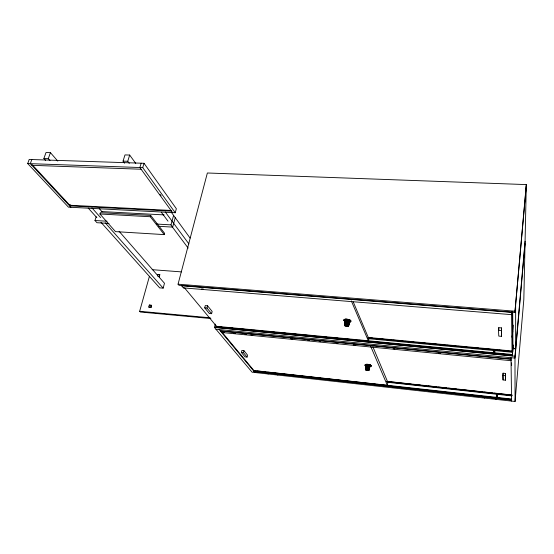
<?xml version="1.0" encoding="UTF-8"?>
<svg xmlns="http://www.w3.org/2000/svg" width="554" height="554" viewBox="0 0 554 554"><rect width="100%" height="100%" fill="white"/><g stroke="black" fill="none" stroke-linecap="round" stroke-linejoin="round"><path stroke-width="0.83" d="M515.649 304.188L515.635 348.847L512.962 348.598L512.685 311.736M526.272 186.04L514.915 312.359L178.963 285.275L178.049 284.188L207.369 172.987L526.3 184.593L523.828 299.472L515.061 401.484L252.098 372.198L214.446 327.449L215.25 324.104M348.847 322.193C356.118 320.164 339.671 317.02 345.447 321.569M344.048 319.824L344.782 321.251M344.817 325.558C346.368 323.792 350.267 327.22 346.167 326.334C342.296 325.17 348.334 323.294 348.161 325.71M348.224 325.953C350.28 324.63 343.535 323.356 344.837 325.33M350.8 321.479L350.273 320.621L348.258 319.762M515.061 401.484L514.985 356.229L525.081 241.239M525.026 243.788L514.991 358.078L215.963 329.249M514.915 312.359L526.3 184.593M511.065 358.729L511.017 359.227L220.437 331.063M511.079 360.183L511.037 360.682L221.621 332.483L221.725 332.04M512.956 347.614L512.921 348.875M512.962 348.598L512.305 355.966L512.346 354.491L215.922 326.258L216.607 327.656M513.039 347.746L513.274 345.017M505.477 380.189L505.539 373.444L503.067 373.195L502.859 375.467L503.039 379.933L505.477 380.189L505.539 373.444M511.931 311.84L511.882 312.401L181.573 285.739L181.698 285.248M511.951 314.118L511.903 314.679L183.381 287.9L181.345 285.469M512.187 337.151L513.267 325.156M512.187 337.31L512.734 331.313M503.039 379.933L503.067 373.195M497.007 397.239L497.312 394.033L496.543 393.949L496.266 397.488L497.028 397.571L497.312 394.033M501.571 336.347L501.578 327.926L498.752 327.677L498.503 330.226L498.78 336.098L501.571 336.347L501.578 327.926M494.618 353.14L494.819 350.128L493.933 350.045L493.697 352.462L493.739 353.057L494.618 353.14L494.819 350.128M493.739 353.057L493.891 351.451M365.716 369.525L366.457 364.809L365.578 369.352L368.86 370.37L367.004 370.494L365.945 369.705M369.276 366.762C372.42 367.08 370.245 364.518 368.313 364.781L367.641 368.999L369.255 369.663L368.625 370.19M366.042 365.716C362.669 363.064 373.839 364.442 370.238 366.693M368.078 369.788C368.479 368.888 366.215 368.708 365.952 369.393M368.244 369.843L368.161 369.248M368.348 369.172C368.826 363.015 370.349 364.144 368.909 369.407M369.885 365.273L369.199 364.622M368.396 369.913L368.334 369.31M368.555 369.248L369.227 365.031M368.528 369.975L368.479 369.373M368.729 369.504L368.645 370.044L368.618 369.435M368.742 369.324L369.414 365.114M368.68 370.522L368.819 369.573M369.504 365.086L369.56 364.726M368.763 370.481L368.936 369.712M369.054 369.49L369.892 364.844M369.255 369.663L369.996 365.619M369.199 370.037L370.093 365.003M369.947 366.734L370.003 366.381M370.141 365.328L370.197 364.975M370.404 365.467L370.46 365.107M370.488 366.637L370.543 366.284M370.633 365.605L370.688 365.245M370.702 366.568L370.758 366.208M370.813 365.744L370.875 365.384M370.868 366.478L371.007 365.522M371.055 366.263L371.125 365.785M366.616 366.319L365.079 365.391L365.467 364.484M365.308 365.668L365.363 365.308M365.488 365.806L365.55 365.446M365.405 364.837L365.675 364.407M365.716 365.938L365.779 365.585M365.619 364.767L365.924 364.352M365.869 364.705L366.215 364.31M365.633 369.442L366.353 364.857M366.159 364.671L366.54 364.29M365.564 369.199L366.589 364.761M365.91 369.996L366.035 369.165M366.069 368.936L366.928 364.698L365.917 368.971M365.979 370.065L366.118 369.123M366.291 364.754L366.886 364.283M366.069 370.134L366.222 369.082M366.18 370.204L366.346 369.054M366.457 368.895C367.586 360.571 368.057 365.799 366.256 368.909M366.319 370.273L366.402 369.733M366.402 369.573L366.492 369.04M367.26 364.297L367.198 364.657L368.597 364.781M366.471 370.335L366.554 369.795L367.087 369.954M366.568 369.566L366.651 369.026M366.637 370.391L366.72 369.85M366.741 369.566L366.824 369.026M366.672 368.895L367.641 364.331M366.817 370.446L366.9 369.906M366.928 369.573L367.011 369.033M366.907 368.902L367.524 364.622M367.122 369.587L367.205 369.047M367.316 369.615L367.406 369.075M367.641 368.999L368.036 364.38M367.517 369.643L367.6 369.109M368.431 364.442L367.981 364.733M367.711 369.684L368.555 364.83L369.144 364.975M367.898 369.733L367.981 369.193M368.119 369.109L368.826 364.525M365.079 365.391L365.183 364.671M365.169 365.529L365.224 365.169M365.245 364.927L365.301 364.567M347.642 326.431L347.746 325.828M347.843 325.6L347.947 324.997M347.801 326.403L347.905 325.8M347.974 325.683L348.078 325.08M348.078 324.845L348.902 320.094L348.182 319.824M348.965 319.983L349.034 319.582M347.94 326.361L348.189 325.17M348.272 324.949L348.902 320.094M348.147 326.251L348.272 325.253M348.21 326.181L348.348 325.427M348.438 325.053L349.096 320.198M349.345 320.122L349.415 319.727M348.577 325.163L349.394 320.42M348.681 325.274L349.595 320.745M348.729 325.676L349.567 320.634M348.771 325.586L349.574 320.918M349.699 320.281L349.768 319.88M349.595 322.137L350.267 321.59L350.197 321.992M350.01 320.447L350.08 320.046M349.92 322.075L349.983 321.673M350.273 320.621L350.343 320.219M350.495 320.794L350.564 320.399M350.426 321.888L350.869 321.078M350.606 321.763L350.675 321.368M350.654 320.974L350.724 320.572M350.73 321.632L350.827 320.752M344.526 324.997L345.447 319.873M343.979 320.219L345.606 319.111M344.595 325.108L345.558 319.797M344.872 324.478L345.689 319.81M344.9 325.724L345.107 324.672M345.045 324.429L345.862 319.762M345.53 319.513L345.994 319.097M344.983 325.814L345.225 324.623M345.246 324.388L346.063 319.72M345.094 325.897L345.197 325.302M345.26 325.177L345.364 324.582M345.225 325.987L345.329 325.385M345.474 324.36L346.285 319.693M345.925 319.492L346.409 319.097M345.523 324.547L345.426 324.845M345.599 325.129L345.703 324.526M345.717 324.353L346.534 319.679M345.8 325.122L345.904 324.519M345.98 324.353L346.79 319.686M346.34 319.499L346.846 319.125M346.008 325.122L346.112 324.519M346.222 325.136L346.326 324.54M346.25 324.374L347.067 319.7M346.776 319.526L347.296 319.173M346.167 326.334L346.271 325.731M346.444 325.163L346.555 324.561M346.534 324.402L347.344 319.734M346.389 326.382L346.492 325.78M346.672 325.198L346.776 324.596M346.811 324.45L347.621 319.776M348.618 319.45L348.549 319.852L347.677 319.651L347.746 319.249M346.617 326.417L346.721 325.814M346.894 325.246L346.998 324.644M347.088 324.506L347.912 319.755M346.839 326.445L346.942 325.842M347.109 325.302L347.213 324.699M347.053 326.458L347.157 325.856M347.358 324.575L348.189 319.339M347.316 325.364L347.42 324.762M347.261 326.458L347.365 325.863M347.621 324.658L348.438 319.907M347.51 325.44L347.614 324.838M347.462 326.451L347.566 325.849M347.683 325.517L347.787 324.914M347.857 324.748L348.681 319.997M344.027 320.551L344.11 319.672M344.131 320.724L344.207 320.33M344.166 319.928L344.235 319.533M344.346 319.81L344.415 319.409M344.297 320.904L344.366 320.503M344.574 319.706L344.643 319.305M344.519 321.078L344.588 320.676M344.851 319.616L344.92 319.222M345.17 319.554L345.239 319.152M253.711 370.494L253.621 370.896L511.571 399.482L511.612 399.032L253.711 370.494L254.085 370.945M247.063 357.095L247.506 355.072L243.933 350.668L241.883 350.453L241.426 352.503L245.034 356.88L247.063 357.095L243.476 352.711L241.426 352.503M243.476 352.711L243.933 350.668M211.607 313.696L212.154 311.452L207.563 305.794L205.278 305.593L204.717 307.865L209.343 313.488L211.607 313.696L207.002 308.066L204.717 307.865M207.002 308.066L207.563 305.794M183.381 287.9L183.506 287.415M100.911 222.223L159.677 287.851L163.16 288.135L164.476 283.267L119.082 231.281M151.007 307.525L151.256 305.233L149.296 305.06L148.749 307.048L151.007 307.525L151.256 305.233M159.677 274.555L159.427 276.806L159.677 274.555L157.738 274.403L157.384 275.684M158.901 226.316L172.661 227.112L175.251 217.687M172.661 227.112L170.985 224.876L173.596 215.409M175.237 212.75L176.352 208.706L144.033 163.292L29.196 159.448L27.7 163.569L68.454 207.154L175.237 212.75L142.738 167.62L27.7 163.569M164.247 234.612L164.6 233.331L150.695 215.416L100.343 212.701L99.935 213.996L115.488 231.627L164.247 234.612L150.314 216.739L99.935 213.996M210.873 318.536L140.384 312.02L139.656 311.293L149.435 276.287M150.314 216.739L150.695 215.416M142.738 167.62L144.033 163.292M141.173 163.201L139.871 167.516L172.585 212.611M129.297 163.368L127.752 161.283L129.678 155.058L124.982 154.912L123.05 161.131L124.595 163.201M109.006 223.414L96.964 222.715L94.976 220.527L96.181 216.704M70.109 204.336L69.596 205.887L171.546 211.171M50.019 160.612L48.295 158.673L50.421 152.648L46.017 152.516L43.884 158.527L45.608 160.459M31.807 159.538L30.318 163.659L70.891 207.286M349.754 320.988L349.706 320.537M369.816 366.187C370.127 364.996 365.682 364.421 366.45 365.765M370.127 365.813L370.01 365.37M349.29 321.5C350.08 320.025 344.907 319.187 345.454 320.884M345.682 324.734L346.575 324.72M349.304 321.777L349.664 321.736M366.478 364.643L367.274 364.615M43.884 158.527L48.295 158.673M123.05 161.131L127.752 161.283M31.855 165.314L141.118 169.233M366.831 364.643L368.064 364.74M171.733 210.492L69.811 205.236L32.104 164.628M101.32 211.545L164.129 214.904M94.976 220.527L107.067 221.219M156.304 224.031L170.985 224.876M152.163 269.68L181.47 271.889M158.666 274.784L159.961 274.881M157.855 276.377L159.143 276.481M178.049 284.188L514.915 311.209M201.608 288.883L203.332 289.029M498.503 330.226L501.335 330.475M151.547 305.545L149.296 305.06M148.749 307.048L150.709 307.221M346.472 326.098L346.894 326.133L346.167 325.447L346.887 326.168M139.656 311.293L210.271 317.802M515.635 348.701L512.962 348.452L512.305 355.744L216.42 327.435M368.091 337.448L512.651 351.049L512.658 351.804L509.216 351.478M370.425 338.002L372.89 338.231M376.18 338.542L377.821 338.695M381.962 339.09L384.448 339.325M387.731 339.63L390.161 339.858M393.395 340.163L395.826 340.391M400.113 340.8L401.823 340.959M405.251 341.285L407.82 341.52M411.144 341.839L413.637 342.074M417.792 342.462L419.454 342.621M423.609 343.009L425.285 343.168M429.475 343.563L431.151 343.722M434.509 344.034L437.023 344.276M440.375 344.588L442.888 344.823M447.099 345.225L448.809 345.384M452.23 345.703L454.792 345.945M458.213 346.271L460.783 346.513M464.197 346.832L466.766 347.074M470.187 347.393L472.749 347.635M476.17 347.96L478.739 348.203M483.012 348.604L484.729 348.764M488.171 349.089L490.747 349.332M494.182 349.657L495.906 349.816M499.341 350.142L501.917 350.384M505.359 350.71L507.935 350.952M368.015 337.926L512.609 351.555L512.609 352.302L367.898 338.632M380.03 339.29L381.748 339.457M494.854 350.73L493.974 350.647L493.933 350.045M493.697 352.462L494.577 352.545M219.398 326.895L221.981 327.144M224.557 327.386L227.999 327.719M230.575 327.961L233.151 328.21M236.593 328.536L239.169 328.785M242.597 329.111L245.166 329.353M247.735 329.602L251.156 329.928M253.718 330.17L257.146 330.496M259.708 330.745L262.277 330.987M265.698 331.313L268.261 331.555M270.83 331.804L274.23 332.13M277.616 332.448L280.151 332.691M282.685 332.933L286.072 333.259M288.606 333.494L291.986 333.82M294.541 334.062L297.11 334.311M300.531 334.637L303.093 334.879M305.663 335.122L308.98 335.44M312.193 335.745L314.61 335.98M318.633 336.361L320.316 336.52M323.688 336.846L326.209 337.081M329.498 337.4L331.901 337.628M335.904 338.009L338.314 338.238M340.717 338.466L343.127 338.695M347.351 339.096L349.886 339.339M352.344 339.574L355.626 339.886M358.923 340.204L361.395 340.44M364.601 340.745L366.942 340.966M215.811 326.708L512.298 354.996M214.446 327.449L514.985 356.229M220.263 330.849L511.017 359.013M222.59 332.123L224.308 332.289M233.781 333.21L235.505 333.383M244.979 334.304L246.703 334.471M251.004 334.886L252.728 335.052M290.621 338.743L292.346 338.909M307.844 340.412L309.568 340.585M319.042 341.506L320.759 341.673M336.264 343.182L337.988 343.348M353.487 344.851L355.211 345.024M393.098 348.708L394.822 348.875M438.74 353.147L440.465 353.313M502.859 375.467L505.331 375.716M386.664 381.318L511.965 395.009M387.294 381.54L391.539 382.004M392.384 382.094L411.546 384.192M413.215 384.372L416.553 384.739M418.222 384.919L420.728 385.189M423.235 385.466L426.587 385.833M428.263 386.013L431.614 386.38M434.128 386.657L436.649 386.934M438.332 387.114L446.739 388.035M448.421 388.222L451.787 388.589M453.477 388.769L456.856 389.143M458.546 389.324L461.925 389.697M463.615 389.877L467.001 390.251M468.691 390.438L472.07 390.805M473.76 390.992L477.139 391.359M478.843 391.546L482.236 391.913M483.94 392.1L487.34 392.474M489.037 392.661L492.437 393.028M494.14 393.215L497.54 393.589M499.237 393.776L511.986 395.168M386.602 381.741L511.972 395.459M387.225 382.239L511.931 395.902M255.719 370.861L254.023 370.674L222.036 332.185M257.416 371.048L260.802 371.422M262.499 371.609L265.885 371.983M267.582 372.17L270.968 372.544M272.665 372.738L306.154 376.443M306.999 376.533L321.424 378.133M322.276 378.23L340.779 380.273M342.49 380.466L361.194 382.537M361.997 382.627L376.021 384.178M376.831 384.268L380.91 384.718M382.544 384.898L386.602 385.349M253.995 371.346L511.577 399.933M254.134 371.512L511.584 400.099M347.226 319.575L347.677 319.651M367.004 370.058L366.146 369.774M348.542 319.852L349.255 320.17M345.419 325.634L345.003 325.433M345.163 321.015L345.516 321.168M88.238 208.069L96.881 217.722M91.943 207.868L100.558 217.577M105.156 222.756L163.16 288.135M50.421 152.648L57.796 161.096M99.221 208.539L102.061 211.787M184.537 287.886L216.822 326.652M219.19 329.561L254.972 372.517M267.34 372.981L268.136 373.985M277.083 374.061L277.852 375.065M161.29 212.203L168.007 221.178M172.142 226.697L188.166 248.095M165.279 211.988L188.921 243.94M129.678 155.058L135.765 163.423M171.29 212.244L190.07 238.047M160.078 194.406L161.089 195.804M351.305 300.884L368.493 341.119L368.867 338.826L353.265 301.965M370.716 346.368L387.405 385.439L387.862 382.378L372.856 346.769M484.431 397.086L484.542 398.084M495.844 398.347L495.906 399.351M498.752 327.677L498.87 330.212M510.996 357.69L511.598 401.096M511.591 362.856L511.626 365.418M512.104 311.216L512.235 351.354L511.841 311.362M367.288 370.321L367.662 370.363L367.053 369.823L367.281 370.349"/></g></svg>
